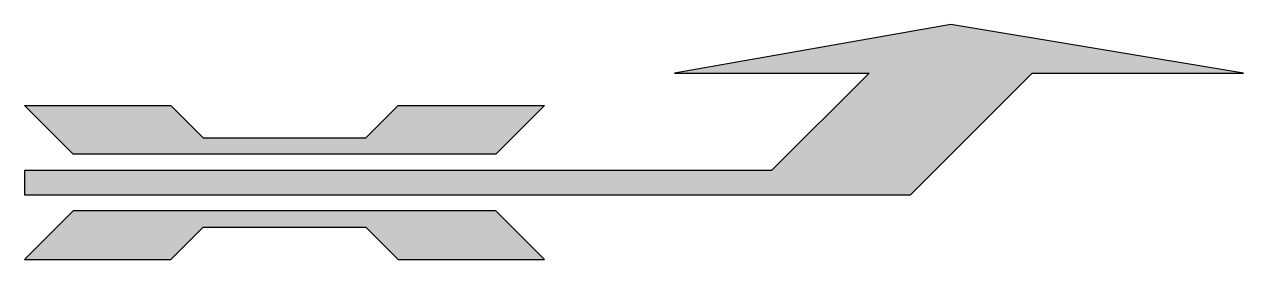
# Model space of a CAD drawing. Header units: metres. Extents: x 0 to 7.5, y -0.47 to 0.98.
import ezdxf

# ---------------------------------------------------------------- set-up
doc = ezdxf.new("R2010")
doc.units = ezdxf.units.M
doc.header["$LTSCALE"] = 0.2

msp = doc.modelspace()

# ---------------------------------------------------------------- hatches: boundary and pattern name
at = {"true_color": 0xfaf528}
h = msp.add_hatch(color=2, dxfattribs=at)
h.paths.add_polyline_path([(4.5959, 0.075), (0, 0.075), (0, -0.075), (5.45, -0.075), (6.2, 0.675), (7.5, 0.675), (5.7, 0.975), (4, 0.675), (5.1959, 0.675)])
h.paths.add_polyline_path([(2.9, -0.175), (0.3, -0.175), (0, -0.475), (0.9, -0.475), (1.1, -0.275), (2.1, -0.275), (2.3, -0.475), (3.2, -0.475)])
h.paths.add_polyline_path([(2.9, 0.175), (3.2, 0.475), (2.3, 0.475), (2.1, 0.275), (1.1, 0.275), (0.9, 0.475), (0, 0.475), (0.3, 0.175)], flags=17)

# ---------------------------------------------------------------- linework, layer by layer
at = {"color": 2, "linetype": 'Continuous', "true_color": 0xfaf528, "flags": 128}
msp.add_lwpolyline([(5.7, 0.975), (4, 0.675), (5.1959, 0.675), (4.5959, 0.075), (0, 0.075), (0, -0.075), (5.45, -0.075), (6.2, 0.675), (7.5, 0.675)], close=True, dxfattribs=at)
for points in [[(0, 0.475), (0.9, 0.475), (1.1, 0.275), (2.1, 0.275), (2.3, 0.475), (3.2, 0.475), (2.9, 0.175), (0.3, 0.175), (0, 0.475)], [(0, -0.475), (0.9, -0.475), (1.1, -0.275), (2.1, -0.275), (2.3, -0.475), (3.2, -0.475), (2.9, -0.175), (0.3, -0.175), (0, -0.475)]]:
    msp.add_lwpolyline(points, dxfattribs=at)

doc.saveas('drawing.dxf')
